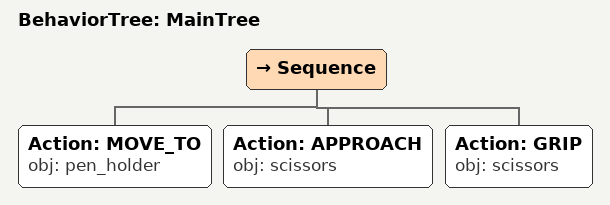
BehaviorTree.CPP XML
<root main_tree_to_execute="MainTree">
  <BehaviorTree ID="MainTree">
    <Sequence>
      <!-- Move to pen_holder -->
      <Action ID="MOVE_TO" obj="pen_holder" />
      <!-- Approach scissors -->
      <Action ID="APPROACH" obj="scissors" />
      <!-- Grip scissors -->
      <Action ID="GRIP" obj="scissors" />
    </Sequence>
  </BehaviorTree>
</root>
